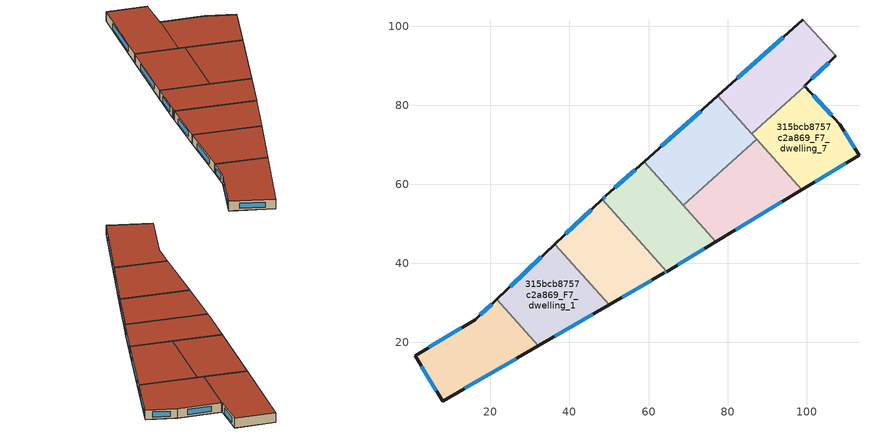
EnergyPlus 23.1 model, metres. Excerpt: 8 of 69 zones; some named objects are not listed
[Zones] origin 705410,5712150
315bcb8757c2a869_F7_dwelling_0
 floor to 315bcb8757c2a869_F6_dwelling_0 (EU_floor_Construction): 32.09,19.12 21.58,30.88 16.2,25.78 0.94,16.64 7.95,5.14 z21
 wall outside (EU_wall_Construction): 32.09,19.12 7.95,5.14 0.94,16.64 16.2,25.78 21.58,30.88 z21:24
 wall to 315bcb8757c2a869_F7_dwelling_1 (EU_wall_Construction): 21.58,30.88 32.09,19.12 z21:24
 window (EU_Window_Construction): 6.33,7.8 2.56,13.98 / 4.47,18.75 12.67,23.66 / 17.44,26.96 20.33,29.7 / 26.5,15.88 13.54,8.37 z21.69:23.31
 roof outside (EU_roof_Construction): 21.58,30.88 32.09,19.12 7.95,5.14 0.94,16.64 16.2,25.78 z24
315bcb8757c2a869_F7_dwelling_1
 floor to 315bcb8757c2a869_F6_dwelling_1 (EU_floor_Construction): 50.06,29.52 36.34,44.88 21.58,30.88 32.09,19.12 z21
 wall outside (EU_wall_Construction): 21.58,30.88 36.34,44.88 / 50.06,29.52 32.09,19.12 z21:24
 wall to 315bcb8757c2a869_F7_dwelling_2 (EU_wall_Construction): 36.34,44.88 50.06,29.52 z21:24
 window (EU_Window_Construction): 24.99,34.12 32.92,41.64 / 45.9,27.11 36.25,21.53 z21.69:23.31
 roof outside (EU_roof_Construction): 36.34,44.88 50.06,29.52 32.09,19.12 21.58,30.88 z24
315bcb8757c2a869_F7_dwelling_2
 floor to 315bcb8757c2a869_F6_dwelling_2 (EU_floor_Construction): 64.04,37.61 64.55,37.92 48.24,56.17 36.34,44.88 50.06,29.52 z21
 wall outside (EU_wall_Construction): 36.34,44.88 48.24,56.17 / 64.55,37.92 64.04,37.61 50.06,29.52 z21:24
 wall to 315bcb8757c2a869_F7_dwelling_3 (EU_wall_Construction): 48.24,56.17 64.55,37.92 z21:24
 window (EU_Window_Construction): 60.8,35.74 53.3,31.39 / 39.09,47.49 45.49,53.55 / 64.43,37.85 64.16,37.68 z21.69:23.31
 roof outside (EU_roof_Construction): 48.24,56.17 64.55,37.92 64.04,37.61 50.06,29.52 36.34,44.88 z24
315bcb8757c2a869_F7_dwelling_3
 floor to 315bcb8757c2a869_F6_dwelling_3 (EU_floor_Construction): 77.01,45.43 58.87,65.72 49.23,57.1 48.24,56.17 64.55,37.92 z21
 wall outside (EU_wall_Construction): 48.24,56.17 49.23,57.1 58.87,65.72 / 77.01,45.43 64.55,37.92 z21:24
 wall to 315bcb8757c2a869_F7_dwelling_4 (EU_wall_Construction): 58.87,65.72 68.73,54.7 z21:24
 wall to 315bcb8757c2a869_F7_dwelling_5 (EU_wall_Construction): 68.73,54.7 77.01,45.43 z21:24
 window (EU_Window_Construction): 48.47,56.38 49,56.89 / 51.46,59.1 56.64,63.73 / 74.13,43.7 67.44,39.66 z21.69:23.31
 roof outside (EU_roof_Construction): 58.87,65.72 77.01,45.43 64.55,37.92 48.24,56.17 49.23,57.1 z24
315bcb8757c2a869_F7_dwelling_4
 floor to 315bcb8757c2a869_F6_dwelling_4 (EU_floor_Construction): 87.37,71.36 77.52,82.38 58.87,65.72 68.73,54.7 z21
 wall outside (EU_wall_Construction): 58.87,65.72 77.52,82.38 z21:24
 wall to 315bcb8757c2a869_F7_dwelling_5 (EU_wall_Construction): 87.37,71.36 68.73,54.7 z21:24
 wall to 315bcb8757c2a869_F7_dwelling_6 (EU_wall_Construction): 77.52,82.38 86.12,72.76 z21:24
 wall to 315bcb8757c2a869_F7_dwelling_7 (EU_wall_Construction): 86.12,72.76 87.37,71.36 z21:24
 window (EU_Window_Construction): 63.19,69.58 73.2,78.52 z21.69:23.31
 roof outside (EU_roof_Construction): 77.52,82.38 87.37,71.36 68.73,54.7 58.87,65.72 z24
315bcb8757c2a869_F7_dwelling_5
 floor to 315bcb8757c2a869_F6_dwelling_5 (EU_floor_Construction): 98.8,58.57 87.37,71.36 68.73,54.7 77.01,45.43 z21
 wall outside (EU_wall_Construction): 98.8,58.57 77.01,45.43 z21:24
 wall to 315bcb8757c2a869_F7_dwelling_7 (EU_wall_Construction): 87.37,71.36 98.8,58.57 z21:24
 window (EU_Window_Construction): 93.76,55.53 82.06,48.48 z21.69:23.31
 roof outside (EU_roof_Construction): 87.37,71.36 98.8,58.57 77.01,45.43 68.73,54.7 z24
315bcb8757c2a869_F7_dwelling_6
 floor to 315bcb8757c2a869_F6_dwelling_6 (EU_floor_Construction): 99.57,84.78 99.47,84.88 107.41,92.54 99.02,101.59 77.52,82.38 86.12,72.76 z21
 wall outside (EU_wall_Construction): 77.52,82.38 99.02,101.59 / 107.41,92.54 99.47,84.88 99.57,84.78 z21:24
 wall to 315bcb8757c2a869_F7_dwelling_7 (EU_wall_Construction): 99.57,84.78 86.12,72.76 z21:24
 wall adiabatic (EU_wall_Construction): 99.02,101.59 107.41,92.54 z21:24
 window (EU_Window_Construction): 82.49,86.83 94.04,97.15 / 105.57,90.77 101.31,86.66 / 99.5,84.86 99.55,84.81 z21.69:23.31
 roof outside (EU_roof_Construction): 99.02,101.59 107.41,92.54 99.47,84.88 99.57,84.78 86.12,72.76 77.52,82.38 z24
315bcb8757c2a869_F7_dwelling_7
 floor to 315bcb8757c2a869_F6_dwelling_7 (EU_floor_Construction): 113.24,67.28 108.43,75.21 99.57,84.78 86.12,72.76 98.8,58.57 z21
 wall outside (EU_wall_Construction): 99.57,84.78 108.43,75.21 113.24,67.28 98.8,58.57 z21:24
 window (EU_Window_Construction): 109.9,65.26 102.14,60.59 / 101.62,82.57 106.38,77.43 / 109.55,73.38 112.13,69.12 z21.69:23.31
 roof outside (EU_roof_Construction): 108.43,75.21 113.24,67.28 98.8,58.57 86.12,72.76 99.57,84.78 z24
[Building]
EU S2 Campaign: North Axis=0; Terrain=City; Solar Distribution=FullExterior
[Site:Location]
London: Latitude=51.5; Longitude=-0.5; Time Zone=0; Elevation=25
[SizingPeriod:WeatherFileDays]
AnnualSizingPeriod: Begin Month=1; Begin Day of Month=1; End Month=12; End Day of Month=31; Day of Week for Start Day=Monday; Use Weather File Daylight Saving Period=No; Use Weather File Rain and Snow Indicators=No
[MATERIAL]
EU_InternalMass_Material: Roughness=MediumRough; Thickness=0.1; Conductivity=1; Density=1800; Specific Heat=900; Thermal Absorptance=0.9; Solar Absorptance=0.7; Visible Absorptance=0.7
[MATERIAL:NOMASS] Roughness=MediumRough; Thermal Absorptance=0.9; Solar Absorptance=0.7; Visible Absorptance=0.7
Name | Thermal Resistance
EU_wall_NoMass | 0.635353
EU_roof_NoMass | 0.675062
EU_floor_NoMass | 1.96382
[WINDOWMATERIAL:SIMPLEGLAZINGSYSTEM]
EU_Window_SimpleGlazing: UFactor=2.96269; Solar Heat Gain Coefficient=0.76; Visible Transmittance=0.76
[CONSTRUCTION]
EU_wall_Construction: EU_wall_NoMass
EU_roof_Construction: EU_roof_NoMass
EU_floor_Construction: EU_floor_NoMass
EU_InternalMass_Construction: EU_InternalMass_Material
EU_Window_Construction: EU_Window_SimpleGlazing
[ZONE] Type=1; Multiplier=1; Ceiling Height=autocalculate; Floor Area=autocalculate; Part of Total Floor Area=Yes
Name | Volume
315bcb8757c2a869_F7_dwelling_0 | 1109.05
315bcb8757c2a869_F7_dwelling_1; 315bcb8757c2a869_F7_dwelling_4 | 1109.09
315bcb8757c2a869_F7_dwelling_2 | 1108.99
315bcb8757c2a869_F7_dwelling_3 | 1109.08
315bcb8757c2a869_F7_dwelling_5; 315bcb8757c2a869_F7_dwelling_6 | 1109.02
315bcb8757c2a869_F7_dwelling_7 | 1109.1
[INTERNALMASS] Construction=EU_InternalMass_Construction
Name | Zone or ZoneList | Surface Area
315bcb8757c2a869_F7_dwelling_0_EU_InternalMass | 315bcb8757c2a869_F7_dwelling_0 | 369.683
315bcb8757c2a869_F7_dwelling_1_EU_InternalMass | 315bcb8757c2a869_F7_dwelling_1 | 369.695
315bcb8757c2a869_F7_dwelling_2_EU_InternalMass | 315bcb8757c2a869_F7_dwelling_2 | 369.664
315bcb8757c2a869_F7_dwelling_3_EU_InternalMass | 315bcb8757c2a869_F7_dwelling_3 | 369.705
315bcb8757c2a869_F7_dwelling_4_EU_InternalMass | 315bcb8757c2a869_F7_dwelling_4 | 369.7
315bcb8757c2a869_F7_dwelling_5_EU_InternalMass | 315bcb8757c2a869_F7_dwelling_5 | 369.67
315bcb8757c2a869_F7_dwelling_6_EU_InternalMass | 315bcb8757c2a869_F7_dwelling_6 | 369.676
315bcb8757c2a869_F7_dwelling_7_EU_InternalMass | 315bcb8757c2a869_F7_dwelling_7 | 369.698
[OTHEREQUIPMENT] Fuel Type=Electricity; Design Level Calculation Method=Watts/Area; Power per Zone Floor Area=1; Fraction Latent=0; Fraction Radiant=0; Fraction Lost=0; Carbon Dioxide Generation Rate=0; EndUse Subcategory=EU_Step8_InternalGains
Name | Zone or ZoneList or Space or SpaceList | Schedule
EU_Step8_InternalGain_315bcb8757c2a869_F7_dwelling_0_f000 | 315bcb8757c2a869_F7_dwelling_0 | EU_Step8_GainSchedule_315bcb8757c2a869_F7_dwelling_0_f000
EU_Step8_InternalGain_315bcb8757c2a869_F7_dwelling_1_f000 | 315bcb8757c2a869_F7_dwelling_1 | EU_Step8_GainSchedule_315bcb8757c2a869_F7_dwelling_1_f000
EU_Step8_InternalGain_315bcb8757c2a869_F7_dwelling_2_f000 | 315bcb8757c2a869_F7_dwelling_2 | EU_Step8_GainSchedule_315bcb8757c2a869_F7_dwelling_2_f000
EU_Step8_InternalGain_315bcb8757c2a869_F7_dwelling_3_f000 | 315bcb8757c2a869_F7_dwelling_3 | EU_Step8_GainSchedule_315bcb8757c2a869_F7_dwelling_3_f000
EU_Step8_InternalGain_315bcb8757c2a869_F7_dwelling_4_f000 | 315bcb8757c2a869_F7_dwelling_4 | EU_Step8_GainSchedule_315bcb8757c2a869_F7_dwelling_4_f000
EU_Step8_InternalGain_315bcb8757c2a869_F7_dwelling_5_f000 | 315bcb8757c2a869_F7_dwelling_5 | EU_Step8_GainSchedule_315bcb8757c2a869_F7_dwelling_5_f000
EU_Step8_InternalGain_315bcb8757c2a869_F7_dwelling_6_f000 | 315bcb8757c2a869_F7_dwelling_6 | EU_Step8_GainSchedule_315bcb8757c2a869_F7_dwelling_6_f000
EU_Step8_InternalGain_315bcb8757c2a869_F7_dwelling_7_f000 | 315bcb8757c2a869_F7_dwelling_7 | EU_Step8_GainSchedule_315bcb8757c2a869_F7_dwelling_7_f000
[ZONEVENTILATION:DESIGNFLOWRATE] Schedule=EU_AlwaysOn; Design Flow Rate Calculation Method=AirChanges/Hour; Air Changes per Hour=0.555504; Ventilation Type=Natural; Fan Pressure Rise=0; Fan Total Efficiency=1; Constant Term Coefficient=1; Temperature Term Coefficient=0; Velocity Term Coefficient=0; Velocity Squared Term Coefficient=0; Minimum Indoor Temperature=-100; Maximum Indoor Temperature=100; Delta Temperature=-100; Minimum Outdoor Temperature=-100; Maximum Outdoor Temperature=100; Maximum Wind Speed=40
Name | Zone or ZoneList or Space or SpaceList
EU_ConstantAir_315bcb8757c2a869_F7_dwelling_0 | 315bcb8757c2a869_F7_dwelling_0
EU_ConstantAir_315bcb8757c2a869_F7_dwelling_1 | 315bcb8757c2a869_F7_dwelling_1
EU_ConstantAir_315bcb8757c2a869_F7_dwelling_2 | 315bcb8757c2a869_F7_dwelling_2
EU_ConstantAir_315bcb8757c2a869_F7_dwelling_3 | 315bcb8757c2a869_F7_dwelling_3
EU_ConstantAir_315bcb8757c2a869_F7_dwelling_4 | 315bcb8757c2a869_F7_dwelling_4
EU_ConstantAir_315bcb8757c2a869_F7_dwelling_5 | 315bcb8757c2a869_F7_dwelling_5
EU_ConstantAir_315bcb8757c2a869_F7_dwelling_6 | 315bcb8757c2a869_F7_dwelling_6
EU_ConstantAir_315bcb8757c2a869_F7_dwelling_7 | 315bcb8757c2a869_F7_dwelling_7
[HVACTEMPLATE:ZONE:IDEALLOADSAIRSYSTEM] System Availability Schedule=EU_AlwaysOn; Maximum Heating Supply Air Temperature=50; Minimum Cooling Supply Air Temperature=13; Maximum Heating Supply Air Humidity Ratio=0.0156; Minimum Cooling Supply Air Humidity Ratio=0.0077; Heating Limit=NoLimit; Cooling Limit=NoLimit; Heating Availability Schedule=EU_AlwaysOn; Cooling Availability Schedule=EU_CoolingOff; Dehumidification Control Type=ConstantSensibleHeatRatio; Cooling Sensible Heat Ratio=0.7; Dehumidification Setpoint=60; Humidification Control Type=None; Humidification Setpoint=30; Outdoor Air Method=None; Outdoor Air Flow Rate per Person=0.00944; Outdoor Air Flow Rate per Zone Floor Area=0; Outdoor Air Flow Rate per Zone=0; Demand Controlled Ventilation Type=None; Outdoor Air Economizer Type=NoEconomizer; Heat Recovery Type=None; Sensible Heat Recovery Effectiveness=0.7; Latent Heat Recovery Effectiveness=0.65
Name | Template Thermostat
315bcb8757c2a869_F7_dwelling_0 | EU_HeatOnly_315bcb8757c2a869_F7_dwelling_0
315bcb8757c2a869_F7_dwelling_1 | EU_HeatOnly_315bcb8757c2a869_F7_dwelling_1
315bcb8757c2a869_F7_dwelling_2 | EU_HeatOnly_315bcb8757c2a869_F7_dwelling_2
315bcb8757c2a869_F7_dwelling_3 | EU_HeatOnly_315bcb8757c2a869_F7_dwelling_3
315bcb8757c2a869_F7_dwelling_4 | EU_HeatOnly_315bcb8757c2a869_F7_dwelling_4
315bcb8757c2a869_F7_dwelling_5 | EU_HeatOnly_315bcb8757c2a869_F7_dwelling_5
315bcb8757c2a869_F7_dwelling_6 | EU_HeatOnly_315bcb8757c2a869_F7_dwelling_6
315bcb8757c2a869_F7_dwelling_7 | EU_HeatOnly_315bcb8757c2a869_F7_dwelling_7
[SIZING:ZONE] Zone Cooling Design Supply Air Temperature Input Method=SupplyAirTemperature; Zone Cooling Design Supply Air Temperature=13; Zone Heating Design Supply Air Temperature Input Method=SupplyAirTemperature; Zone Heating Design Supply Air Temperature=50; Zone Cooling Design Supply Air Humidity Ratio=0.008; Zone Heating Design Supply Air Humidity Ratio=0.008; Cooling Design Air Flow Method=DesignDay; Cooling Design Air Flow Rate=0; Cooling Minimum Air Flow per Zone Floor Area=0.000762; Cooling Minimum Air Flow=0; Cooling Minimum Air Flow Fraction=0.2; Heating Design Air Flow Method=DesignDay; Heating Design Air Flow Rate=0; Heating Maximum Air Flow per Zone Floor Area=0.002032; Heating Maximum Air Flow=0.141576; Heating Maximum Air Flow Fraction=0.3; Account for Dedicated Outdoor Air System=No; Dedicated Outdoor Air System Control Strategy=NeutralSupplyAir; Dedicated Outdoor Air Low Setpoint Temperature for Design=autosize; Dedicated Outdoor Air High Setpoint Temperature for Design=autosize; Zone Load Sizing Method=Sensible Load Only No Latent Load; Zone Latent Cooling Design Supply Air Humidity Ratio Input Method=HumidityRatioDifference; Zone Cooling Design Supply Air Humidity Ratio Difference=0.005; Zone Latent Heating Design Supply Air Humidity Ratio Input Method=HumidityRatioDifference; Zone Humidification Design Supply Air Humidity Ratio Difference=0.005
315bcb8757c2a869_F7_dwelling_0; 315bcb8757c2a869_F7_dwelling_1; 315bcb8757c2a869_F7_dwelling_2; 315bcb8757c2a869_F7_dwelling_3; 315bcb8757c2a869_F7_dwelling_4; 315bcb8757c2a869_F7_dwelling_5; 315bcb8757c2a869_F7_dwelling_6; 315bcb8757c2a869_F7_dwelling_7
[SCHEDULE:CONSTANT]
Name | Hourly Value
EU_AlwaysOn | 1
EU_CoolingOff | 0
[SCHEDULE:FILE] Column Number=1; Rows to Skip at Top=0; Number of Hours of Data=8760; Column Separator=Comma; Interpolate to Timestep=No; Minutes per Item=60; Adjust Schedule for Daylight Savings=Yes
Name | File
EU_Step8_GainSchedule_315bcb8757c2a869_F7_dwelling_0_f000 | ../../schedules/315bcb8757c2a869/315bcb8757c2a869_F7_dwelling_0_f000_gain.csv
EU_Step8_GainSchedule_315bcb8757c2a869_F7_dwelling_1_f000 | ../../schedules/315bcb8757c2a869/315bcb8757c2a869_F7_dwelling_1_f000_gain.csv
EU_Step8_GainSchedule_315bcb8757c2a869_F7_dwelling_2_f000 | ../../schedules/315bcb8757c2a869/315bcb8757c2a869_F7_dwelling_2_f000_gain.csv
EU_Step8_GainSchedule_315bcb8757c2a869_F7_dwelling_3_f000 | ../../schedules/315bcb8757c2a869/315bcb8757c2a869_F7_dwelling_3_f000_gain.csv
EU_Step8_GainSchedule_315bcb8757c2a869_F7_dwelling_4_f000 | ../../schedules/315bcb8757c2a869/315bcb8757c2a869_F7_dwelling_4_f000_gain.csv
EU_Step8_GainSchedule_315bcb8757c2a869_F7_dwelling_5_f000 | ../../schedules/315bcb8757c2a869/315bcb8757c2a869_F7_dwelling_5_f000_gain.csv
EU_Step8_GainSchedule_315bcb8757c2a869_F7_dwelling_6_f000 | ../../schedules/315bcb8757c2a869/315bcb8757c2a869_F7_dwelling_6_f000_gain.csv
EU_Step8_GainSchedule_315bcb8757c2a869_F7_dwelling_7_f000 | ../../schedules/315bcb8757c2a869/315bcb8757c2a869_F7_dwelling_7_f000_gain.csv
